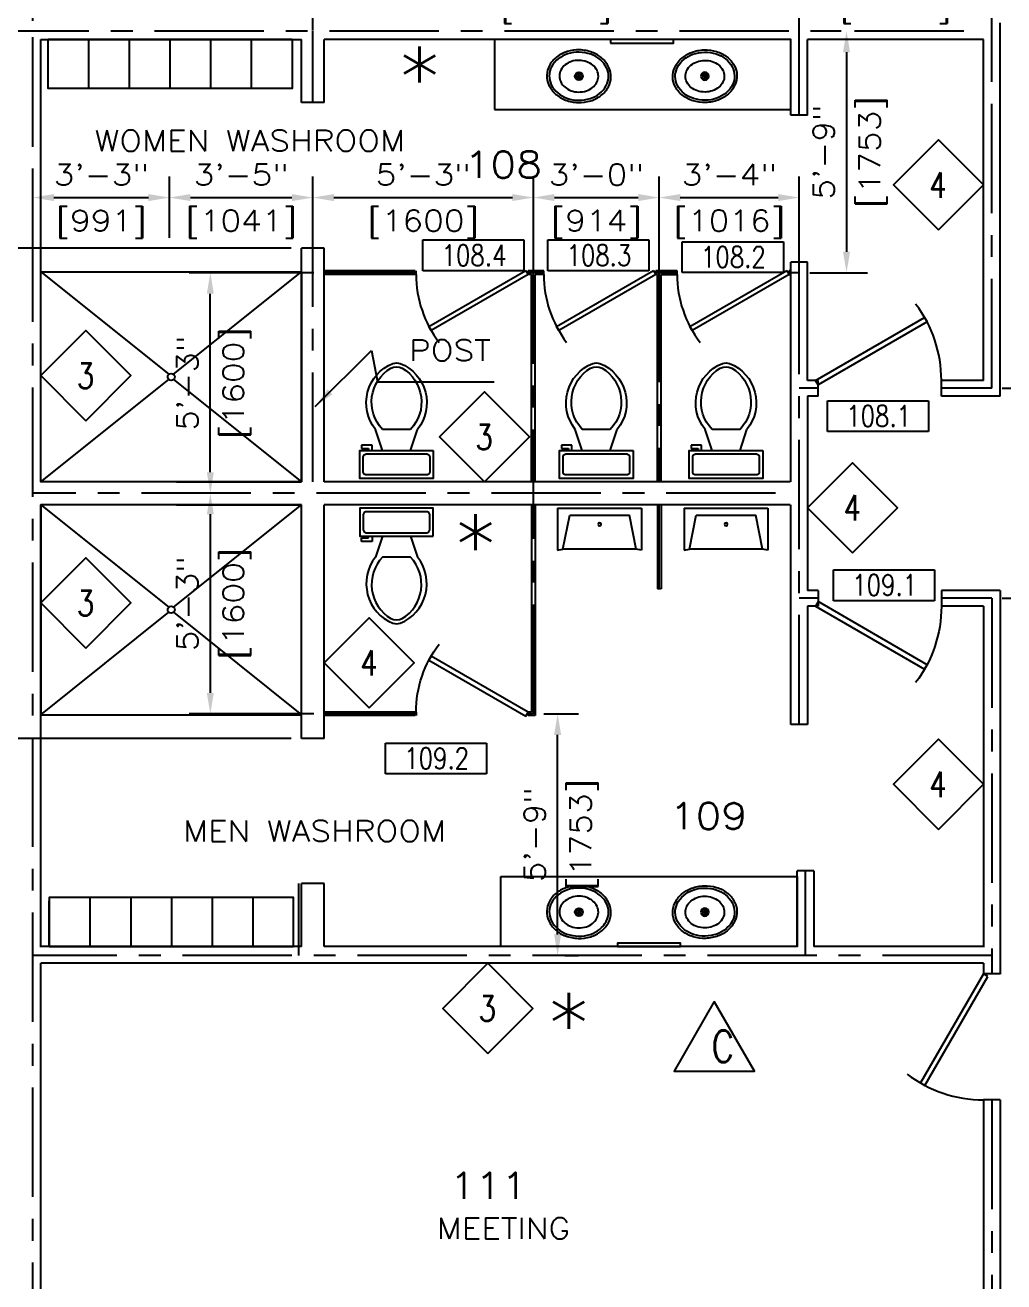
# Model space of a CAD drawing. Header units: inches. Extents: x -57 to 2699, y 7 to 1793.
# Drawn here: x 481 to 760.7, y 821.8 to 1180.7 of the extents above; entities that cross this region are included whole.
import ezdxf
from ezdxf.enums import TextEntityAlignment as Align

# ---------------------------------------------------------------- set-up
doc = ezdxf.new("R2010")
doc.units = ezdxf.units.IN
doc.header["$MEASUREMENT"] = 0
doc.linetypes.add('CENTER', pattern=[2, 1.25, -0.25, 0.25, -0.25])
for name, color, linetype in [('Architectura_Floor_Plan_Mirror', 144, 'Continuous'), ('Architectural_Floor_Plan_Door', 175, 'Continuous'), ('Architectural_Floor_Plan_Locker', 141, 'Continuous'), ('Architectural_Floor_Plan_Shower', 140, 'Continuous'), ('Architectural_Floor_Plan_Sink', 11, 'Continuous'), ('Architectural_Floor_Plan_Wall', 152, 'Continuous'), ('Architectural_Floor_Plan_WC', 153, 'Continuous'), ('Architectural_Plan_Center', 134, 'CENTER'), ('Architectural_Plan_Dim', 40, 'Continuous'), ('Architectural_Plan_Text1', 40, 'Continuous'), ('Foundation_Plan_Dim', 40, 'Continuous'), ('L4', 150, 'Continuous'), ('TEXT', 150, 'Continuous'), ('TEXT2', 94, 'Continuous')]:
    doc.layers.add(name, color=color, linetype=linetype)
doc.styles.add('ROMANS-115', font='romans.shx', dxfattribs={"width": 1.15})
doc.styles.add('ROMANS-80', font='romans.shx', dxfattribs={"width": 0.8})
doc.styles.add('ROMANS80', font='romans.shx', dxfattribs={"width": 0.8})
doc.dimstyles.new('116-ROMANS-115-PS', dxfattribs={"dimscale": 96, "dimtxt": 0.0625, "dimasz": 0.0625, "dimexe": 0.0625, "dimexo": 0.03125, "dimgap": 0.03125, "dimtad": 1, "dimdec": 3, "dimrnd": 0.125, "dimzin": 1, "dimdsep": 46, "dimlunit": 4, "dimtxsty": 'ROMANS-115', "dimcen": 0.125, "dimclrd": 256, "dimclre": 256, "dimclrt": 256, "dimadec": 0, "dimazin": 0, "dimtfac": 1, "dimtdec": 3, "dimtofl": 0, "dimtmove": 0, "dimatfit": 0, "dimfxl": 1, "dimfrac": 2, "dimtolj": 1, "dimtzin": 0, "dimarcsym": 0})

# ---------------------------------------------------------------- blocks, each defined once
blk = doc.blocks.new('Door - Right Hung 36 in.')
blk.add_lwpolyline([(-0.75, -1.3), (0, 0), (-31.18, 18), (-31.93, 16.7)], close=True)
blk.add_arc((0, 0), 36, 142.6899, 180)
blk = doc.blocks.new('Door - Left Hung 36 in.')
blk.add_lwpolyline([(0.75, -1.3), (0, 0), (31.18, 18), (31.93, 16.7)], close=True)
blk.add_arc((0, 0), 36, 0, 37.3101)
blk = doc.blocks.new('Toilet - top')
for p, q in [((9.5, -6), (9.5, -2)), ((-10, -8.5), (-8, -8.5)), ((-10, -9.5), (-10, -8.5)), ((-7, -9.5), (-10, -9.5)), ((-8, -8.5), (-8, -8)), ((-7, -8), (-7, -9.5)), ((-4, -8), (-6, -14)), ((4, -8), (6, -14)), ((4, -14), (-4, -14))]:
    blk.add_line(p, q)
blk.add_lwpolyline([(10.5, -8), (10.5, 0), (-10.5, 0), (-10.5, -8)], close=True)
for points in [[(-9.5, -2), (-9.5, -6)], [(8.5, -1), (-8.5, -1)], [(-8.5, -7), (8.5, -7)]]:
    blk.add_lwpolyline(points)
for centre, radius, start, end in [((-8.62, -1.88), 0.884, 81.8699, 188.1301), ((8.62, -1.88), 0.884, 351.8699, 98.1301), ((-8.62, -6.12), 0.884, 171.8699, 278.1301), ((8.62, -6.12), 0.884, 261.8699, 8.1301), ((3.52, -21.58), 12.17, 141.4691, 247.9714), ((4.2, -21.82), 11.33, 136.3677, 238.9468), ((-3.52, -21.58), 12.17, 292.0284, 38.5307), ((-4.2, -21.82), 11.33, 301.053, 43.6321), ((0, -27.88), 4, 245.7318, 294.2682), ((0, -29), 4, 254.8605, 285.1395)]:
    blk.add_arc(centre, radius, start, end)
blk = doc.blocks.new('Sink - Oval top')
for p, q in [((-1, 0), (1, 0)), ((0, 1), (0, -1))]:
    blk.add_line(p, q)
at = {"linetype": 'Continuous'}
for points in [[(-12.23, 0.39, 0.117634), (-11.46, -3.36, 0.104469), (-8.88, -6.8, 0.090016), (-5.08, -9.07, 0.08192), (-0.32, -10.02, 0.08192), (4.49, -9.38, 0.090016), (8.42, -7.36, 0.104469), (11.22, -4.09, 0.117634), (12.23, -0.39, 0.117634), (11.46, 3.36, 0.104469), (8.88, 6.8, 0.090016), (5.08, 9.07, 0.08192), (0.32, 10.02, 0.08192), (-4.49, 9.38, 0.090016), (-8.42, 7.36, 0.104469), (-11.22, 4.09, 0.117634)], [(-11.29, 0.16, 0.118622), (-10.52, -3.25, 0.104678), (-8.07, -6.36, 0.089562), (-4.54, -8.37, 0.081185), (-0.13, -9.15, 0.081185), (4.3, -8.49, 0.089562), (7.89, -6.58, 0.104678), (10.42, -3.55, 0.118622), (11.29, -0.16, 0.118622), (10.52, 3.25, 0.104678), (8.07, 6.36, 0.089562), (4.54, 8.37, 0.081185), (0.13, 9.15, 0.081185), (-4.3, 8.49, 0.089562), (-7.89, 6.58, 0.104678), (-10.42, 3.55, 0.118622)], [(-7.42, 0.08, 0.118283), (-6.91, -2.17, 0.104607), (-5.29, -4.21, 0.089718), (-2.97, -5.53, 0.081436), (-0.07, -6.04, 0.081436), (2.84, -5.59, 0.089718), (5.2, -4.33, 0.104607), (6.86, -2.32, 0.118283), (7.42, -0.08, 0.118283), (6.91, 2.17, 0.104607), (5.29, 4.21, 0.089718), (2.97, 5.53, 0.081436), (0.07, 6.04, 0.081436), (-2.84, 5.59, 0.089718), (-5.2, 4.33, 0.104607), (-6.86, 2.32, 0.118283)]]:
    blk.add_lwpolyline(points, format="xyb", close=True, dxfattribs=at)
for radius in [1.5, 1]:
    blk.add_circle((0, 0), radius)
blk = doc.blocks.new('Urinal')
for p, q in [((0, 12), (1.53, 11.72)), ((0, 0), (0, 12)), ((22.47, 11.72), (1.53, 11.72)), ((1.53, 11.72), (3.45, 2.01)), ((22.47, 11.72), (20.55, 2.01)), ((24, 12), (22.47, 11.72)), ((24, 0), (24, 12)), ((0, 0), (24, 0)), ((3.45, 2.01), (20.55, 2.01))]:
    blk.add_line(p, q)
blk.add_circle((12, 4.61), 0.456)
blk = doc.blocks.new('*D347')
at = {"layer": 'Architectural_Plan_Dim', "lineweight": -2, "transparency": 16777216}
for p, q in [((167.24, 1212.65), (167.24, 1216.09)), ((483.24, 1182.01), (483.24, 1216.09)), ((173.24, 1210.09), (477.24, 1210.09))]:
    blk.add_line(p, q, dxfattribs=at)
at = {"layer": 'Architectural_Plan_Dim', "transparency": 16777216}
for points in [[(173.24, 1211.09), (173.24, 1209.09), (167.24, 1210.09)], [(477.24, 1211.09), (477.24, 1209.09), (483.24, 1210.09)]]:
    blk.add_solid(points, dxfattribs=at)
at = {"layer": 'DEFPOINTS', "color": 0, "transparency": 16777216}
for p in [(483.24, 1210.09), (167.24, 1209.65), (483.24, 1179.01)]:
    blk.add_point(p, dxfattribs=at)
at = {"layer": 'Architectural_Plan_Dim', "transparency": 16777216, "char_height": 6, "attachment_point": 5, "style": 'ROMANS-115'}
for s, insert in [('\\A1;26\'-4"', (325.24, 1216.66)), ('\\A1;[8026]', (325.24, 1202.52))]:
    blk.add_mtext(s, dxfattribs=dict(at, insert=insert))
blk = doc.blocks.new('*D348')
at = {"layer": 'Architectural_Plan_Dim', "lineweight": -2, "transparency": 16777216}
for p, q in [((483.24, 1213.09), (483.24, 1216.09)), ((757.24, 1179.19), (757.24, 1216.09)), ((489.24, 1210.09), (751.24, 1210.09))]:
    blk.add_line(p, q, dxfattribs=at)
at = {"layer": 'Architectural_Plan_Dim', "transparency": 16777216}
for points in [[(489.24, 1211.09), (489.24, 1209.09), (483.24, 1210.09)], [(751.24, 1211.09), (751.24, 1209.09), (757.24, 1210.09)]]:
    blk.add_solid(points, dxfattribs=at)
at = {"layer": 'DEFPOINTS', "color": 0, "transparency": 16777216}
for p in [(483.24, 1210.09), (757.24, 1210.09), (757.24, 1176.19)]:
    blk.add_point(p, dxfattribs=at)
at = {"layer": 'Architectural_Plan_Dim', "transparency": 16777216, "char_height": 6, "attachment_point": 5, "style": 'ROMANS-115'}
for s, insert in [('\\A1;22\'-10"', (620.24, 1216.66)), ('\\A1;[6960]', (620.24, 1202.52))]:
    blk.add_mtext(s, dxfattribs=dict(at, insert=insert))
blk = doc.blocks.new('*D354')
at = {"layer": 'Architectural_Plan_Dim', "lineweight": -2, "transparency": 16777216}
for p, q in [((777.65, 1179.01), (792.99, 1179.01)), ((786.99, 1173.01), (786.99, 1083.01)), ((760.24, 1077.01), (792.99, 1077.01))]:
    blk.add_line(p, q, dxfattribs=at)
at = {"layer": 'Architectural_Plan_Dim', "transparency": 16777216}
for points in [[(785.99, 1173.01), (787.99, 1173.01), (786.99, 1179.01)], [(785.99, 1083.01), (787.99, 1083.01), (786.99, 1077.01)]]:
    blk.add_solid(points, dxfattribs=at)
at = {"layer": 'DEFPOINTS', "color": 0, "transparency": 16777216}
for p in [(774.65, 1179.01), (757.24, 1077.01), (786.99, 1077.01)]:
    blk.add_point(p, dxfattribs=at)
at = {"layer": 'Architectural_Plan_Dim', "transparency": 16777216, "char_height": 6, "attachment_point": 5, "rotation": 90, "style": 'ROMANS-115'}
for s, insert in [('\\A1;[2591]', (794.56, 1128.01)), ('\\A1;8\'-6"', (780.42, 1128.01))]:
    blk.add_mtext(s, dxfattribs=dict(at, insert=insert))
blk = doc.blocks.new('*D355')
at = {"layer": 'Architectural_Plan_Dim', "lineweight": -2, "transparency": 16777216}
for p, q in [((760.24, 1017.01), (792.99, 1017.01)), ((786.99, 921.01), (786.99, 1011.01)), ((783.63, 915.01), (792.99, 915.01))]:
    blk.add_line(p, q, dxfattribs=at)
at = {"layer": 'Architectural_Plan_Dim', "transparency": 16777216}
for points in [[(785.99, 1011.01), (787.99, 1011.01), (786.99, 1017.01)], [(785.99, 921.01), (787.99, 921.01), (786.99, 915.01)]]:
    blk.add_solid(points, dxfattribs=at)
at = {"layer": 'DEFPOINTS', "color": 0, "transparency": 16777216}
for p in [(757.24, 1017.01), (786.99, 1017.01), (780.63, 915.01)]:
    blk.add_point(p, dxfattribs=at)
at = {"layer": 'Architectural_Plan_Dim', "transparency": 16777216, "char_height": 6, "attachment_point": 5, "rotation": 90, "style": 'ROMANS-115'}
for s, insert in [('\\A1;[2591]', (794.56, 966.01)), ('\\A1;8\'-6"', (780.42, 966.01))]:
    blk.add_mtext(s, dxfattribs=dict(at, insert=insert))
blk = doc.blocks.new('*D365')
at = {"layer": 'Architectural_Plan_Dim', "lineweight": -2, "transparency": 16777216}
for p, q in [((563.24, 1179.19), (563.24, 1198.74)), ((702.24, 1182.01), (702.24, 1198.74)), ((569.24, 1192.74), (696.24, 1192.74))]:
    blk.add_line(p, q, dxfattribs=at)
at = {"layer": 'Architectural_Plan_Dim', "transparency": 16777216}
for points in [[(569.24, 1193.74), (569.24, 1191.74), (563.24, 1192.74)], [(696.24, 1193.74), (696.24, 1191.74), (702.24, 1192.74)]]:
    blk.add_solid(points, dxfattribs=at)
at = {"layer": 'DEFPOINTS', "color": 0, "transparency": 16777216}
for p in [(702.24, 1192.74), (702.24, 1179.01), (563.24, 1176.19)]:
    blk.add_point(p, dxfattribs=at)
at = {"layer": 'Architectural_Plan_Dim', "transparency": 16777216, "char_height": 6, "attachment_point": 5, "style": 'ROMANS-115'}
for s, insert in [('\\A1;11\'-7"', (632.74, 1199.31)), ('\\A1;[3531]', (632.74, 1185.17))]:
    blk.add_mtext(s, dxfattribs=dict(at, insert=insert))
blk = doc.blocks.new('*D366')
at = {"layer": 'Architectural_Plan_Dim', "lineweight": -2, "transparency": 16777216}
for p, q in [((483.24, 1121.51), (483.24, 1137.48)), ((522.24, 1120.01), (522.24, 1137.48)), ((489.24, 1131.48), (516.24, 1131.48))]:
    blk.add_line(p, q, dxfattribs=at)
at = {"layer": 'Architectural_Plan_Dim', "transparency": 16777216}
for points in [[(489.24, 1132.48), (489.24, 1130.48), (483.24, 1131.48)], [(516.24, 1132.48), (516.24, 1130.48), (522.24, 1131.48)]]:
    blk.add_solid(points, dxfattribs=at)
at = {"layer": 'DEFPOINTS', "color": 0, "transparency": 16777216}
for p in [(522.24, 1131.48), (483.24, 1118.51), (522.24, 1117.01)]:
    blk.add_point(p, dxfattribs=at)
at = {"layer": 'Architectural_Plan_Dim', "transparency": 16777216, "char_height": 6, "attachment_point": 5, "style": 'ROMANS-115'}
for s, insert in [('\\A1;3\'-3"', (502.74, 1138.05)), ('\\A1;[991]', (502.74, 1123.91))]:
    blk.add_mtext(s, dxfattribs=dict(at, insert=insert))
blk = doc.blocks.new('*D367')
at = {"layer": 'Architectural_Plan_Dim', "lineweight": -2, "transparency": 16777216}
for p, q in [((522.24, 1134.48), (522.24, 1137.48)), ((563.24, 1114.01), (563.24, 1137.48)), ((528.24, 1131.48), (557.24, 1131.48))]:
    blk.add_line(p, q, dxfattribs=at)
at = {"layer": 'Architectural_Plan_Dim', "transparency": 16777216}
for points in [[(528.24, 1132.48), (528.24, 1130.48), (522.24, 1131.48)], [(557.24, 1132.48), (557.24, 1130.48), (563.24, 1131.48)]]:
    blk.add_solid(points, dxfattribs=at)
at = {"layer": 'DEFPOINTS', "color": 0, "transparency": 16777216}
for p in [(522.24, 1131.48), (563.24, 1131.48), (563.24, 1111.01)]:
    blk.add_point(p, dxfattribs=at)
at = {"layer": 'Architectural_Plan_Dim', "transparency": 16777216, "char_height": 6, "attachment_point": 5, "style": 'ROMANS-115'}
for s, insert in [('\\A1;3\'-5"', (542.74, 1138.05)), ('\\A1;[1041]', (542.74, 1123.91))]:
    blk.add_mtext(s, dxfattribs=dict(at, insert=insert))
blk = doc.blocks.new('*D368')
at = {"layer": 'Architectural_Plan_Dim', "lineweight": -2, "transparency": 16777216}
for p, q in [((563.24, 1134.48), (563.24, 1137.48)), ((626.24, 1107.01), (626.24, 1137.48)), ((569.24, 1131.48), (620.24, 1131.48))]:
    blk.add_line(p, q, dxfattribs=at)
at = {"layer": 'Architectural_Plan_Dim', "transparency": 16777216}
for points in [[(569.24, 1132.48), (569.24, 1130.48), (563.24, 1131.48)], [(620.24, 1132.48), (620.24, 1130.48), (626.24, 1131.48)]]:
    blk.add_solid(points, dxfattribs=at)
at = {"layer": 'DEFPOINTS', "color": 0, "transparency": 16777216}
for p in [(563.24, 1131.48), (626.24, 1131.48), (626.24, 1104.01)]:
    blk.add_point(p, dxfattribs=at)
at = {"layer": 'Architectural_Plan_Dim', "transparency": 16777216, "char_height": 6, "attachment_point": 5, "style": 'ROMANS-115'}
for s, insert in [('\\A1;5\'-3"', (594.74, 1138.05)), ('\\A1;[1600]', (594.74, 1123.91))]:
    blk.add_mtext(s, dxfattribs=dict(at, insert=insert))
blk = doc.blocks.new('*D369')
at = {"layer": 'Architectural_Plan_Dim', "lineweight": -2, "transparency": 16777216}
for p, q in [((626.24, 1107.01), (626.24, 1137.48)), ((662.24, 1107.01), (662.24, 1137.48)), ((632.24, 1131.48), (656.24, 1131.48))]:
    blk.add_line(p, q, dxfattribs=at)
at = {"layer": 'Architectural_Plan_Dim', "transparency": 16777216}
for points in [[(632.24, 1132.48), (632.24, 1130.48), (626.24, 1131.48)], [(656.24, 1132.48), (656.24, 1130.48), (662.24, 1131.48)]]:
    blk.add_solid(points, dxfattribs=at)
at = {"layer": 'DEFPOINTS', "color": 0, "transparency": 16777216}
for p in [(662.24, 1131.48), (626.24, 1104.01), (662.24, 1104.01)]:
    blk.add_point(p, dxfattribs=at)
at = {"layer": 'Architectural_Plan_Dim', "transparency": 16777216, "char_height": 6, "attachment_point": 5, "style": 'ROMANS-115'}
for s, insert in [('\\A1;3\'-0"', (644.24, 1138.05)), ('\\A1;[914]', (644.24, 1123.91))]:
    blk.add_mtext(s, dxfattribs=dict(at, insert=insert))
blk = doc.blocks.new('*D370')
at = {"layer": 'Architectural_Plan_Dim', "lineweight": -2, "transparency": 16777216}
for p, q in [((662.24, 1107.01), (662.24, 1137.48)), ((702.24, 1110.01), (702.24, 1137.48)), ((668.24, 1131.48), (696.24, 1131.48))]:
    blk.add_line(p, q, dxfattribs=at)
at = {"layer": 'Architectural_Plan_Dim', "transparency": 16777216}
for points in [[(668.24, 1132.48), (668.24, 1130.48), (662.24, 1131.48)], [(696.24, 1132.48), (696.24, 1130.48), (702.24, 1131.48)]]:
    blk.add_solid(points, dxfattribs=at)
at = {"layer": 'DEFPOINTS', "color": 0, "transparency": 16777216}
for p in [(702.24, 1131.48), (702.24, 1107.01), (662.24, 1104.01)]:
    blk.add_point(p, dxfattribs=at)
at = {"layer": 'Architectural_Plan_Dim', "transparency": 16777216, "char_height": 6, "attachment_point": 5, "style": 'ROMANS-115'}
for s, insert in [('\\A1;3\'-4"', (682.24, 1138.05)), ('\\A1;[1016]', (682.24, 1123.91))]:
    blk.add_mtext(s, dxfattribs=dict(at, insert=insert))
blk = doc.blocks.new('*D371')
at = {"layer": 'Architectural_Plan_Dim', "lineweight": -2, "transparency": 16777216}
for p, q in [((556.99, 1117.01), (434.45, 1117.01)), ((440.45, 1053.01), (440.45, 1111.01)), ((443.45, 1047.01), (446.45, 1047.01))]:
    blk.add_line(p, q, dxfattribs=at)
at = {"layer": 'Architectural_Plan_Dim', "transparency": 16777216}
for points in [[(439.45, 1111.01), (441.45, 1111.01), (440.45, 1117.01)], [(439.45, 1053.01), (441.45, 1053.01), (440.45, 1047.01)]]:
    blk.add_solid(points, dxfattribs=at)
at = {"layer": 'DEFPOINTS', "color": 0, "transparency": 16777216}
for p in [(440.45, 1117.01), (559.99, 1117.01), (440.45, 1047.01)]:
    blk.add_point(p, dxfattribs=at)
at = {"layer": 'Architectural_Plan_Dim', "transparency": 16777216, "char_height": 6, "attachment_point": 5, "rotation": 90, "style": 'ROMANS-115'}
for s, insert in [('\\A1;5\'-10"', (433.88, 1082.01)), ('\\A1;[1778]', (448.02, 1082.01))]:
    blk.add_mtext(s, dxfattribs=dict(at, insert=insert))
blk = doc.blocks.new('*D372')
at = {"layer": 'Architectural_Plan_Dim', "lineweight": -2, "transparency": 16777216}
for p, q in [((442.08, 1047.01), (434.45, 1047.01)), ((440.45, 1041.01), (440.45, 983.01)), ((556.99, 977.01), (434.45, 977.01))]:
    blk.add_line(p, q, dxfattribs=at)
at = {"layer": 'Architectural_Plan_Dim', "transparency": 16777216}
for points in [[(439.45, 1041.01), (441.45, 1041.01), (440.45, 1047.01)], [(439.45, 983.01), (441.45, 983.01), (440.45, 977.01)]]:
    blk.add_solid(points, dxfattribs=at)
at = {"layer": 'DEFPOINTS', "color": 0, "transparency": 16777216}
for p in [(445.08, 1047.01), (440.45, 977.01), (559.99, 977.01)]:
    blk.add_point(p, dxfattribs=at)
at = {"layer": 'Architectural_Plan_Dim', "transparency": 16777216, "char_height": 6, "attachment_point": 5, "rotation": 90, "style": 'ROMANS-115'}
for s, insert in [('\\A1;5\'-10"', (433.88, 1012.01)), ('\\A1;[1778]', (448.02, 1012.01))]:
    blk.add_mtext(s, dxfattribs=dict(at, insert=insert))
blk = doc.blocks.new('*D373')
at = {"layer": 'Architectural_Plan_Dim', "lineweight": -2, "transparency": 16777216}
for p, q in [((563.49, 1110.01), (527.92, 1110.01)), ((533.92, 1053.01), (533.92, 1104.01)), ((543.21, 1047.01), (527.92, 1047.01))]:
    blk.add_line(p, q, dxfattribs=at)
at = {"layer": 'Architectural_Plan_Dim', "transparency": 16777216}
for points in [[(532.92, 1104.01), (534.92, 1104.01), (533.92, 1110.01)], [(532.92, 1053.01), (534.92, 1053.01), (533.92, 1047.01)]]:
    blk.add_solid(points, dxfattribs=at)
at = {"layer": 'DEFPOINTS', "color": 0, "transparency": 16777216}
for p in [(533.92, 1110.01), (566.49, 1110.01), (546.21, 1047.01)]:
    blk.add_point(p, dxfattribs=at)
at = {"layer": 'Architectural_Plan_Dim', "transparency": 16777216, "char_height": 6, "attachment_point": 5, "rotation": 90, "style": 'ROMANS-115'}
for s, insert in [('\\A1;[1600]', (541.49, 1078.51)), ('\\A1;5\'-3"', (527.35, 1078.51))]:
    blk.add_mtext(s, dxfattribs=dict(at, insert=insert))
blk = doc.blocks.new('*D374')
at = {"layer": 'Architectural_Plan_Dim', "lineweight": -2, "transparency": 16777216}
for p, q in [((535.21, 1047.01), (527.92, 1047.01)), ((533.92, 1041.01), (533.92, 990.01)), ((563.49, 984.01), (527.92, 984.01))]:
    blk.add_line(p, q, dxfattribs=at)
at = {"layer": 'Architectural_Plan_Dim', "transparency": 16777216}
for points in [[(532.92, 1041.01), (534.92, 1041.01), (533.92, 1047.01)], [(532.92, 990.01), (534.92, 990.01), (533.92, 984.01)]]:
    blk.add_solid(points, dxfattribs=at)
at = {"layer": 'DEFPOINTS', "color": 0, "transparency": 16777216}
for p in [(538.21, 1047.01), (533.92, 984.01), (566.49, 984.01)]:
    blk.add_point(p, dxfattribs=at)
at = {"layer": 'Architectural_Plan_Dim', "transparency": 16777216, "char_height": 6, "attachment_point": 5, "rotation": 90, "style": 'ROMANS-115'}
for s, insert in [('\\A1;[1600]', (541.49, 1015.51)), ('\\A1;5\'-3"', (527.35, 1015.51))]:
    blk.add_mtext(s, dxfattribs=dict(at, insert=insert))
blk = doc.blocks.new('Wall Number')
at = {"color": 5}
blk.add_lwpolyline([(-21.45, -21.45), (0, 0), (-21.45, 21.45), (-42.89, 0)], close=True, dxfattribs=at)
at = {"layer": 'TEXT2', "style": 'ROMANS80', "width": 0.8}
blk.add_attdef('WALL', text='', height=12, dxfattribs=at).set_placement((-21.62, -0.08), align=Align.MIDDLE)
blk = doc.blocks.new('DOOR2')
at = {"layer": 'L4'}
for p, q in [((0, 13.18), (43.28, 13.18)), ((0, 0), (0, 13.18)), ((43.28, 13.18), (43.28, 0)), ((43.28, 0), (0, 0))]:
    blk.add_line(p, q, dxfattribs=at)
at = {"layer": 'L4', "style": 'ROMANS80', "width": 0.8}
blk.add_attdef('DOOR', text='', height=9, dxfattribs=at).set_placement((21.91, 6.68), align=Align.MIDDLE)
blk = doc.blocks.new('*D400')
at = {"layer": 'Architectural_Plan_Dim', "lineweight": -2, "transparency": 16777216}
for p, q in [((702.24, 1165.98), (702.24, 1198.74)), ((757.24, 1165.98), (757.24, 1198.74)), ((708.24, 1192.74), (751.24, 1192.74))]:
    blk.add_line(p, q, dxfattribs=at)
at = {"layer": 'Architectural_Plan_Dim', "transparency": 16777216}
for points in [[(708.24, 1193.74), (708.24, 1191.74), (702.24, 1192.74)], [(751.24, 1193.74), (751.24, 1191.74), (757.24, 1192.74)]]:
    blk.add_solid(points, dxfattribs=at)
at = {"layer": 'DEFPOINTS', "color": 0, "transparency": 16777216}
for p in [(757.24, 1192.74), (702.24, 1162.98), (757.24, 1162.98)]:
    blk.add_point(p, dxfattribs=at)
at = {"layer": 'Architectural_Plan_Dim', "transparency": 16777216, "char_height": 6, "attachment_point": 5, "style": 'ROMANS-115'}
for s, insert in [('\\A1;4\'-7"', (729.74, 1199.31)), ('\\A1;[1397]', (729.74, 1185.17))]:
    blk.add_mtext(s, dxfattribs=dict(at, insert=insert))
blk = doc.blocks.new('*D401')
at = {"layer": 'Architectural_Plan_Dim', "lineweight": -2, "transparency": 16777216}
for p, q in [((714.18, 1179.01), (709.75, 1179.01)), ((715.75, 1173.01), (715.75, 1116.01)), ((705.24, 1110.01), (721.75, 1110.01))]:
    blk.add_line(p, q, dxfattribs=at)
at = {"layer": 'Architectural_Plan_Dim', "transparency": 16777216}
for points in [[(714.75, 1173.01), (716.75, 1173.01), (715.75, 1179.01)], [(714.75, 1116.01), (716.75, 1116.01), (715.75, 1110.01)]]:
    blk.add_solid(points, dxfattribs=at)
at = {"layer": 'DEFPOINTS', "color": 0, "transparency": 16777216}
for p in [(717.18, 1179.01), (702.24, 1110.01), (715.75, 1110.01)]:
    blk.add_point(p, dxfattribs=at)
at = {"layer": 'Architectural_Plan_Dim', "transparency": 16777216, "char_height": 6, "attachment_point": 5, "rotation": 90, "style": 'ROMANS-115'}
for s, insert in [('\\A1;5\'-9"', (709.18, 1144.51)), ('\\A1;[1753]', (723.32, 1144.51))]:
    blk.add_mtext(s, dxfattribs=dict(at, insert=insert))
blk = doc.blocks.new('*D402')
at = {"layer": 'Architectural_Plan_Dim', "lineweight": -2, "transparency": 16777216}
for p, q in [((629.24, 984.01), (639.18, 984.01)), ((633.18, 921.01), (633.18, 978.01)), ((635.23, 915.01), (639.18, 915.01))]:
    blk.add_line(p, q, dxfattribs=at)
at = {"layer": 'Architectural_Plan_Dim', "transparency": 16777216}
for points in [[(632.18, 978.01), (634.18, 978.01), (633.18, 984.01)], [(632.18, 921.01), (634.18, 921.01), (633.18, 915.01)]]:
    blk.add_solid(points, dxfattribs=at)
at = {"layer": 'DEFPOINTS', "color": 0, "transparency": 16777216}
for p in [(626.24, 984.01), (633.18, 984.01), (632.23, 915.01)]:
    blk.add_point(p, dxfattribs=at)
at = {"layer": 'Architectural_Plan_Dim', "transparency": 16777216, "char_height": 6, "attachment_point": 5, "rotation": 90, "style": 'ROMANS-115'}
for s, insert in [('\\A1;[1753]', (640.75, 949.51)), ('\\A1;5\'-9"', (626.61, 949.51))]:
    blk.add_mtext(s, dxfattribs=dict(at, insert=insert))
blk = doc.blocks.new('Rev')
at = {"color": 4}
blk.add_lwpolyline([(1.2429, 0.2404), (1.0835, -0.0358), (1.4023, -0.0358)], close=True, dxfattribs=at)
at = {"layer": 'TEXT', "style": 'ROMANS-80', "width": 0.8}
blk.add_attdef('REV', text='', height=0.125, dxfattribs=at).set_placement((1.2423, 0.0621), align=Align.MIDDLE)
for p in [(1.5785, -0.0596), (4.4944, -0.0596)]:
    blk.add_attdef('REV', text='', height=0.125, dxfattribs=at).set_placement(p, align=Align.BOTTOM_LEFT)

msp = doc.modelspace()

# ---------------------------------------------------------------- linework, layer by layer
at = {"layer": 'Architectura_Floor_Plan_Mirror'}
for points in [[(648.25816544, 1175.63336199), (666.25816544, 1175.63336199), (666.25816544, 1176.63336199), (648.25816544, 1176.63336199)], [(650.25816544, 917.50836199), (668.25816544, 917.50836199), (668.25816544, 918.50836199), (650.25816544, 918.50836199)]]:
    msp.add_lwpolyline(points, close=True, dxfattribs=at)
at = {"layer": 'Architectural_Floor_Plan_Locker'}
for p, q in [((499.1723206, 1162.63336199), (499.1723206, 1176.63336199)), ((510.7973206, 1162.63336199), (510.7973206, 1176.63336199)), ((522.4223206, 1162.63336199), (522.4223206, 1176.63336199)), ((534.0473206, 1162.63336199), (534.0473206, 1176.63336199)), ((545.6723206, 1162.63336199), (545.6723206, 1176.63336199)), ((499.53029403, 931.50836199), (499.53029403, 917.50836199)), ((511.15529403, 931.50836199), (511.15529403, 917.50836199)), ((522.78029403, 931.50836199), (522.78029403, 917.50836199)), ((534.40529403, 931.50836199), (534.40529403, 917.50836199)), ((546.03029403, 931.50836199), (546.03029403, 917.50836199))]:
    msp.add_line(p, q, dxfattribs=at)
for points in [[(487.5473206, 1176.63336199), (557.2973206, 1176.63336199), (557.2973206, 1162.63336199), (487.5473206, 1162.63336199)], [(487.90529403, 917.50836199), (557.65529403, 917.50836199), (557.65529403, 931.50836199), (487.90529403, 931.50836199)]]:
    msp.add_lwpolyline(points, close=True, dxfattribs=at)
at = {"layer": 'Architectural_Floor_Plan_Shower'}
for p, q in [((485.49017134, 1110.25836199), (522.06584118, 1080.99679197)), ((523.4145015, 1080.99679197), (559.99017134, 1110.25836199)), ((485.49017134, 1050.25836199), (522.06584118, 1079.51993201)), ((523.4145015, 1079.51993201), (559.99017134, 1050.25836199)), ((485.49017134, 1043.75836199), (522.06584118, 1014.49679197)), ((523.4145015, 1014.49679197), (559.99017134, 1043.75836199)), ((485.49017134, 983.75836199), (522.06584118, 1013.01993201)), ((523.4145015, 1013.01993201), (559.99017134, 983.75836199))]:
    msp.add_line(p, q, dxfattribs=at)
for points in [[(559.99017134, 1050.25836199), (485.49017134, 1050.25836199), (485.49017134, 1110.25836199), (559.99017134, 1110.25836199)], [(559.99017134, 1043.75836199), (485.49017134, 1043.75836199), (485.49017134, 983.75836199), (559.99017134, 983.75836199)]]:
    msp.add_lwpolyline(points, close=True, dxfattribs=at)
for centre in [(522.74017134, 1080.25836199), (522.74017134, 1013.75836199)]:
    msp.add_circle(centre, 1, dxfattribs=at)
at = {"layer": 'Architectural_Floor_Plan_Sink'}
for points in [[(615.15115954, 1156.63336199), (699.86517134, 1156.63336199), (699.86517134, 1176.63336199), (615.15115954, 1176.63336199)], [(616.90115954, 937.50836199), (701.61517134, 937.50836199), (701.61517134, 917.50836199), (616.90115954, 917.50836199)]]:
    msp.add_lwpolyline(points, close=True, dxfattribs=at)
at = {"layer": 'Architectural_Floor_Plan_Wall'}
for p, q in [((759.61517134, 1074.75836199), (759.61517134, 1181.38336199)), ((485.49017134, 1050.25836199), (485.49017134, 1176.63336199)), ((485.49017134, 1176.63336199), (559.99017134, 1176.63336199)), ((557.2973206, 1176.63336199), (487.5473206, 1176.63336199)), ((559.99017134, 1158.63336199), (559.99017134, 1176.63336199)), ((699.61517134, 1176.63336199), (566.49017134, 1176.63336199)), ((566.49017134, 1158.63336199), (566.49017134, 1176.63336199)), ((699.86517134, 1155.00836199), (699.86517134, 1176.63336199)), ((754.86517134, 1176.63336199), (704.61517134, 1176.63336199)), ((704.61517134, 1155.00836199), (704.61517134, 1176.63336199)), ((754.86517134, 1079.25836199), (754.86517134, 1176.63336199)), ((566.49017134, 1158.63336199), (559.99017134, 1158.63336199)), ((704.61517134, 1155.00836199), (699.86517134, 1155.00836199)), ((559.99017134, 1050.25836199), (559.99017134, 1117.00836199)), ((566.49017134, 1117.00836199), (559.99017134, 1117.00836199)), ((566.49017134, 1050.25836199), (566.49017134, 1117.00836199)), ((699.86517134, 1050.25836199), (699.86517134, 1113.00836199)), ((704.61517134, 1113.00836199), (699.86517134, 1113.00836199)), ((704.61517134, 1079.25836199), (704.61517134, 1113.00836199)), ((592.49017134, 1110.50836199), (566.49017134, 1110.50836199)), ((592.49017134, 1109.50836199), (566.49017134, 1109.50836199)), ((592.74017134, 1109.50836199), (592.74017134, 1110.50836199)), ((624.74017134, 1109.50836199), (624.74017134, 1110.50836199)), ((629.20852134, 1110.50836199), (624.74017134, 1110.50836199)), ((625.74017134, 1109.50836199), (624.74017134, 1109.50836199)), ((625.74017134, 1050.25836199), (625.74017134, 1109.50836199)), ((626.74017134, 1050.25836199), (626.74017134, 1109.50836199)), ((629.20852134, 1109.50836199), (626.74017134, 1109.50836199)), ((629.20852134, 1109.50836199), (629.20852134, 1110.50836199)), ((661.20892134, 1109.50836199), (661.20892134, 1110.50836199)), ((667.33352134, 1110.50836199), (661.20892134, 1110.50836199)), ((661.74017134, 1109.50836199), (661.20892134, 1109.50836199)), ((661.74017134, 1050.25836199), (661.74017134, 1109.50836199)), ((662.74017134, 1050.25836199), (662.74017134, 1109.50836199)), ((662.74017134, 1109.50836199), (667.33352134, 1109.50836199)), ((667.33352134, 1109.50836199), (662.74017134, 1109.50836199)), ((667.33352134, 1109.50836199), (667.33352134, 1110.50836199)), ((699.86517134, 1110.50836199), (699.33392134, 1110.50836199)), ((699.33392134, 1109.50836199), (699.33392134, 1110.50836199)), ((699.86517134, 1109.50836199), (699.33392134, 1109.50836199)), ((699.33392134, 1109.50836199), (699.86517134, 1109.50836199)), ((707.61517134, 1079.25836199), (704.61517134, 1079.25836199)), ((707.61517134, 1074.75836199), (707.61517134, 1079.25836199)), ((754.86517134, 1079.25836199), (742.86517134, 1079.25836199)), ((742.86517134, 1074.75836199), (742.86517134, 1079.25836199)), ((704.61517134, 1074.75836199), (704.61517134, 1019.25836199)), ((707.61517134, 1074.75836199), (704.61517134, 1074.75836199)), ((759.61517134, 1074.75836199), (742.86517134, 1074.75836199)), ((559.99017134, 1050.25836199), (485.49017134, 1050.25836199)), ((524.24017134, 1050.25836199), (559.99017134, 1050.25836199)), ((699.61517134, 1050.25836199), (566.49017134, 1050.25836199)), ((485.49017134, 917.38336199), (485.49017134, 1043.75836199)), ((559.99017134, 1043.75836199), (485.49017134, 1043.75836199)), ((524.24017134, 1043.75836199), (559.99017134, 1043.75836199)), ((559.99017134, 977.00836199), (559.99017134, 1043.75836199)), ((699.61517134, 1043.75836199), (566.49017134, 1043.75836199)), ((566.49017134, 977.00836199), (566.49017134, 1043.75836199)), ((625.74017134, 1043.75836199), (625.74017134, 984.50836199)), ((626.74017134, 1043.75836199), (626.74017134, 983.50836199)), ((661.74017134, 1043.75836199), (661.74017134, 1019.75836199)), ((662.74017134, 1043.75836199), (662.74017134, 1019.75836199)), ((699.86517134, 981.00836199), (699.86517134, 1043.75836199)), ((662.74017134, 1019.75836199), (661.74017134, 1019.75836199)), ((707.61517134, 1019.25836199), (704.61517134, 1019.25836199)), ((707.61517134, 1019.25836199), (707.61517134, 1014.75836199)), ((759.61517134, 1019.25836199), (742.86517134, 1019.25836199)), ((742.86517134, 1019.25836199), (742.86517134, 1014.75836199)), ((759.61517134, 1019.25836199), (759.61517134, 909.63336199)), ((704.61517134, 1014.75836199), (704.61517134, 981.00836199)), ((707.61517134, 1014.75836199), (704.61517134, 1014.75836199)), ((754.86517134, 1014.75836199), (742.86517134, 1014.75836199)), ((754.86517134, 1014.75836199), (754.86517134, 917.38336199)), ((592.49017134, 984.50836199), (566.49017134, 984.50836199)), ((592.74017134, 984.50836199), (592.74017134, 983.50836199)), ((625.74017134, 984.50836199), (624.74017134, 984.50836199)), ((624.74017134, 984.50836199), (624.74017134, 983.50836199)), ((592.49017134, 983.50836199), (566.49017134, 983.50836199)), ((626.74017134, 983.50836199), (624.74017134, 983.50836199)), ((704.61517134, 981.00836199), (699.86517134, 981.00836199)), ((566.49017134, 977.00836199), (559.99017134, 977.00836199)), ((701.61517134, 917.50836199), (701.61517134, 939.13336199)), ((706.36517134, 939.13336199), (701.61517134, 939.13336199)), ((706.36517134, 939.13336199), (706.36517134, 917.50836199)), ((559.99017134, 917.50836199), (559.99017134, 935.50836199)), ((566.49017134, 935.50836199), (559.99017134, 935.50836199)), ((566.49017134, 917.50836199), (566.49017134, 935.50836199)), ((487.90529403, 917.50836199), (487.90529403, 930.63336199)), ((559.99017134, 917.50836199), (485.49017134, 917.50836199)), ((557.65529403, 917.50836199), (487.90529403, 917.50836199)), ((701.61517134, 917.50836199), (566.49017134, 917.50836199)), ((754.86517134, 917.50836199), (706.36517134, 917.50836199)), ((754.86517134, 912.75836199), (485.49017134, 912.75836199)), ((485.49017134, 709.50836199), (485.49017134, 912.75836199)), ((754.86517134, 912.75836199), (754.86517134, 909.75836199)), ((759.61517134, 909.75836199), (754.86517134, 909.75836199)), ((759.61517134, 873.75836199), (754.86517134, 873.75836199)), ((754.86517134, 873.63336199), (754.86517134, 731.81534251)), ((759.61517134, 873.75836199), (759.61517134, 729.84782808))]:
    msp.add_line(p, q, dxfattribs=at)
at = {"layer": 'Architectural_Plan_Center', "ltscale": 25}
for p, q in [((749.24017134, 1179.00836199), (435.24017134, 1179.00836199)), ((483.24017134, 546.00836199), (483.24017134, 1179.00836199)), ((563.24017134, 1158.63336199), (563.24017134, 1179.00836199)), ((702.24017134, 1155.00836199), (702.24017134, 1179.00836199)), ((757.24017134, 1077.00836199), (757.24017134, 1179.00836199)), ((563.24017134, 1050.25836199), (563.24017134, 1117.00836199)), ((702.24017134, 981.00836199), (702.24017134, 1113.00836199)), ((592.49017134, 1110.00836199), (566.49017134, 1110.00836199)), ((629.20852134, 1110.00836199), (624.74017134, 1110.00836199)), ((626.24017134, 984.00836199), (626.24017134, 1110.00836199)), ((667.33352134, 1110.00836199), (661.20892134, 1110.00836199)), ((662.24017134, 1110.00836199), (662.24017134, 1050.25836199)), ((702.24017134, 1110.00836199), (699.33392134, 1110.00836199)), ((707.61517134, 1077.00836199), (702.24017134, 1077.00836199)), ((757.24017134, 1077.00836199), (742.86517134, 1077.00836199)), ((695.49017134, 1047.00836199), (483.24017134, 1047.00836199)), ((662.24017134, 1019.75836199), (662.24017134, 1043.75836199)), ((707.61517134, 1017.00836199), (702.24017134, 1017.00836199)), ((757.24017134, 1017.00836199), (742.86517134, 1017.00836199)), ((757.24017134, 1017.00836199), (757.24017134, 909.63336199)), ((592.49017134, 984.00836199), (566.49017134, 984.00836199)), ((626.24017134, 984.00836199), (624.74017134, 984.00836199)), ((703.99017134, 915.13336199), (703.99017134, 939.13336199)), ((559.24017134, 915.00836199), (559.24017134, 935.50836199)), ((757.24017134, 915.00836199), (483.24017134, 915.00836199)), ((757.24017134, 873.75836199), (757.24017134, 731.13336199))]:
    msp.add_line(p, q, dxfattribs=at)

# ---------------------------------------------------------------- block references
at = {"layer": 'Architectural_Floor_Plan_Door', "xscale": 0.8888999999999214, "yscale": 0.8888999999999214, "zscale": 0.8888999999999214, "rotation": 180}
for p in [(624.74017134, 1109.50836199), (661.20892134, 1109.50836199), (699.33392134, 1109.50836199)]:
    msp.add_blockref('Door - Left Hung 36 in.', p, dxfattribs=at)
at = {"layer": 'Architectural_Floor_Plan_Door'}
msp.add_blockref('Door - Left Hung 36 in.', (706.86517134, 1079.25836199), dxfattribs=at)
at = {"layer": 'Architectural_Floor_Plan_Door', "xscale": -1, "rotation": 180}
msp.add_blockref('Door - Left Hung 36 in.', (706.86517134, 1014.75836199), dxfattribs=at)
at = {"layer": 'Architectural_Floor_Plan_Door', "xscale": -0.8888999999999214, "yscale": 0.8888999999999214, "zscale": 0.8889}
msp.add_blockref('Door - Left Hung 36 in.', (624.74017134, 984.50836199), dxfattribs=at)
at = {"layer": 'Architectural_Floor_Plan_Door', "rotation": 90}
msp.add_blockref('Door - Right Hung 36 in.', (754.86517134, 909.75836199), dxfattribs=at)
at = {"layer": 'Architectural_Floor_Plan_Sink', "yscale": 0.75, "zscale": 0.75}
for p, xscale in [((639.25816544, 1166.15105154), 0.75), ((675.25816544, 1166.15105154), -0.75), ((639.25816544, 927.38808287), 0.75), ((675.25816544, 927.38808287), -0.75)]:
    msp.add_blockref('Sink - Oval top', p, dxfattribs=dict(at, xscale=xscale))
at = {"layer": 'Architectural_Floor_Plan_WC', "xscale": -1, "rotation": 180}
for name, p in [('Toilet - top', (587.13962895, 1051.25836199)), ('Toilet - top', (644.24015037, 1051.25836199)), ('Toilet - top', (681.30267134, 1051.25836199)), ('Urinal', (633.17749751, 1042.75836199)), ('Urinal', (669.30267134, 1042.75836199))]:
    msp.add_blockref(name, p, dxfattribs=at)
at = {"layer": 'Architectural_Floor_Plan_WC'}
msp.add_blockref('Toilet - top', (587.13962895, 1042.75836199), dxfattribs=at)
at = {"layer": 'Architectural_Plan_Dim', "xscale": 0.5999999998774584, "yscale": 0.5999999998774584, "zscale": 0.5999999998774584}
for p, values in [((754.86517134, 1135.09976442), {'WALL': '4'}), ((511.22652206, 1080.61781804), {'WALL': '3'}), ((625.132281, 1063.12653735), {'WALL': '3'}), ((730.35152206, 1042.87763367), {'WALL': '4'}), ((511.22652206, 1015.67505492), {'WALL': '3'}), ((592.22652206, 998.58635), {'WALL': '4'}), ((754.86517134, 963.89091417), {'WALL': '4'}), ((626.06591486, 899.89018663), {'WALL': '3'})]:
    msp.add_blockref('Wall Number', p, dxfattribs=at).add_auto_attribs(values)
at = {"layer": 'Architectural_Plan_Text1', "xscale": 0.6679199998636626, "yscale": 0.6679199998636626, "zscale": 0.6679199998636626}
for p, values in [((594.6461201, 1110.56056118), {'DOOR': '108.4'}), ((630.34213337, 1110.56056118), {'DOOR': '108.3'}), ((668.78309169, 1110.07814217), {'DOOR': '108.2'}), ((710.28960108, 1064.61471959), {'DOOR': '108.1'}), ((712.02102625, 1016.31642999), {'DOOR': '109.1'}), ((583.96432627, 966.84456413), {'DOOR': '109.2'})]:
    msp.add_blockref('DOOR2', p, dxfattribs=at).add_auto_attribs(values)
at = {"layer": 'Foundation_Plan_Dim'}
ref = msp.add_blockref('Rev', (588.47648335, 884.55251605), dxfattribs=dict(at, xscale=71.99999998529911, yscale=71.99999998529911, zscale=71.99999998529911))
ref.add_attrib('REV', ' C', dxfattribs={"layer": 'TEXT', "height": 8.999999998, "style": 'ROMANS-80', "width": 0.8}).set_placement((677.92454416, 889.02014797), align=Align.MIDDLE)

# ---------------------------------------------------------------- texts
at = {"layer": 'Architectural_Plan_Dim', "style": 'ROMANS-115', "width": 1.15}
for p in [(586.62612107, 1156.64258384), (602.64161772, 1023.08419098), (629.27244737, 886.33185671)]:
    msp.add_text('*', height=18, dxfattribs=at).set_placement(p)
at = {"layer": 'Architectural_Plan_Dim', "insert": (590.70838663, 1090.83193383), "char_height": 5.999999999, "attachment_point": 1, "style": 'ROMANS-115'}
msp.add_mtext('\\A1;POST', dxfattribs=at)
at = {"layer": 'Architectural_Plan_Text1', "style": 'ROMANS-115', "width": 1.15}
for s, height, p in [('WOMEN WASHROOM', 5.9999999988, (500.81191506, 1144.71164351)), ('MEN WASHROOM', 5.9999999988, (526.12041251, 947.57631185)), ('MEETING', 5.999999999, (598.63057249, 834.08348107))]:
    msp.add_text(s, height=height, dxfattribs=at).set_placement(p)
at = {"layer": 'Architectural_Plan_Text1', "color": 71, "style": 'ROMANS-115', "width": 1.15}
for s, p in [('108', (606.55246064, 1137.15083469)), ('109', (665.20408887, 951.10578293)), ('111', (602.31124952, 845.48028275))]:
    msp.add_text(s, height=7.499999998, dxfattribs=at).set_placement(p)

# ---------------------------------------------------------------- dimensions: what is measured, and where the dimension line sits
at = {"layer": 'Architectural_Plan_Dim'}
for base, p1, p2, picture, middle in [((483.2401713391, 1210.0877328796), (167.2401713391, 1209.6473534252), (483.2401713391, 1179.0083619908), '*D347', (325.2401713391, 1210.0877328796)), ((757.2401713391, 1210.0877328796), (483.2401713391, 1210.0877328796), (757.2401713391, 1176.1854072158), '*D348', (620.2401713391, 1210.0877328796)), ((702.2401713391, 1192.7374658353), (563.2401713391, 1176.1854072158), (702.2401713391, 1179.0083619908), '*D365', (632.7401713391, 1192.7374658353)), ((757.2401713391, 1192.7374658353), (702.2401713391, 1162.9816533243), (757.2401713391, 1162.9816533243), '*D400', (729.7401713391, 1192.7374658353)), ((522.2401713391, 1131.4765838084), (483.2401713391, 1118.5144233104), (522.2401713391, 1117.0083619908), '*D366', (502.7401713391, 1131.4765838084)), ((563.2401713391, 1131.4765838084), (522.2401713391, 1131.4765838084), (563.2401713391, 1111.0083619908), '*D367', (542.7401713391, 1131.4765838084)), ((626.2401713391, 1131.4765838084), (563.2401713391, 1131.4765838084), (626.2401713391, 1104.0083619908), '*D368', (594.7401713391, 1131.4765838084)), ((662.2401713391, 1131.4765838084), (626.2401713391, 1104.0083619908), (662.2401713391, 1104.0083619908), '*D369', (644.2401713391, 1131.4765838084)), ((702.2401713391, 1131.4765838084), (662.2401713391, 1104.0083619908), (702.2401713391, 1107.0083619908), '*D370', (682.2401713391, 1131.4765838084))]:
    dim = msp.add_linear_dim(base=base, p1=p1, p2=p2, dimstyle='116-ROMANS-115-PS', override={"dimdec": 6, "dimlfac": -192, "dimrnd": 0, "dimpost": '\\X', "dimtdec": 6}, dxfattribs=at)
    dim.commit()
    dim.dimension.update_dxf_attribs({"geometry": picture, "text_midpoint": middle})
for base, p1, p2, angle, picture, middle in [((715.7502517225, 1110.0083619908), (717.1835413711, 1179.0083619908), (702.2401713391, 1110.0083619908), 90, '*D401', (715.7502517225, 1144.5083619908)), ((786.9912321156, 1077.0083619908), (774.6486478456, 1179.0083619908), (757.2401713391, 1077.0083619908), 90, '*D354', (786.9912321156, 1128.0083619908)), ((440.4535541818, 1117.0083619908), (440.4535541818, 1047.0083619908), (559.9901713391, 1117.0083619908), 90, '*D371', (440.4535541818, 1082.0083619908)), ((533.9186549839, 1110.0083619908), (546.206416524, 1047.0083619896), (566.4901713391, 1110.0083619908), 90, '*D373', (533.9186549839, 1078.5083619902)), ((440.4535541818, 977.0083619908), (445.0837518258, 1047.0083619908), (559.9901713391, 977.0083619908), 270, '*D372', (440.4535541818, 1012.0083619908)), ((533.9186549839, 984.0083619908), (538.206416524, 1047.0083619908), (566.4901713391, 984.0083619908), 270, '*D374', (533.9186549839, 1015.5083619908)), ((786.9912321156, 1017.0083619908), (780.6285393098, 915.0083619908), (757.2401713391, 1017.0083619908), 90, '*D355', (786.9912321156, 966.0083619908)), ((633.1805175276, 984.0083619908), (632.2324698349, 915.0083619908), (626.2401713391, 984.0083619908), 90, '*D402', (633.1805175276, 949.5083619908))]:
    dim = msp.add_linear_dim(base=base, p1=p1, p2=p2, angle=angle, dimstyle='116-ROMANS-115-PS', override={"dimdec": 6, "dimlfac": -192, "dimrnd": 0, "dimpost": '\\X', "dimtdec": 6}, dxfattribs=at)
    dim.commit()
    dim.dimension.update_dxf_attribs({"geometry": picture, "text_midpoint": middle})

# ---------------------------------------------------------------- leaders
at = {"layer": 'Architectural_Plan_Dim', "annotation_type": 0, "has_hookline": 1, "hookline_direction": 0, "text_width": 24.31428571}
msp.add_leader([(563.87786147, 1071.76890991), (579.94088539, 1087.83193383), (581.70838663, 1078.83193383), (587.70838663, 1078.83193383)], dimstyle='116-ROMANS-115-PS', override={"dimdec": 6, "dimlfac": -192, "dimrnd": 0, "dimpost": '\\X', "dimtdec": 6}, dxfattribs=at)

doc.saveas('drawing.dxf')
